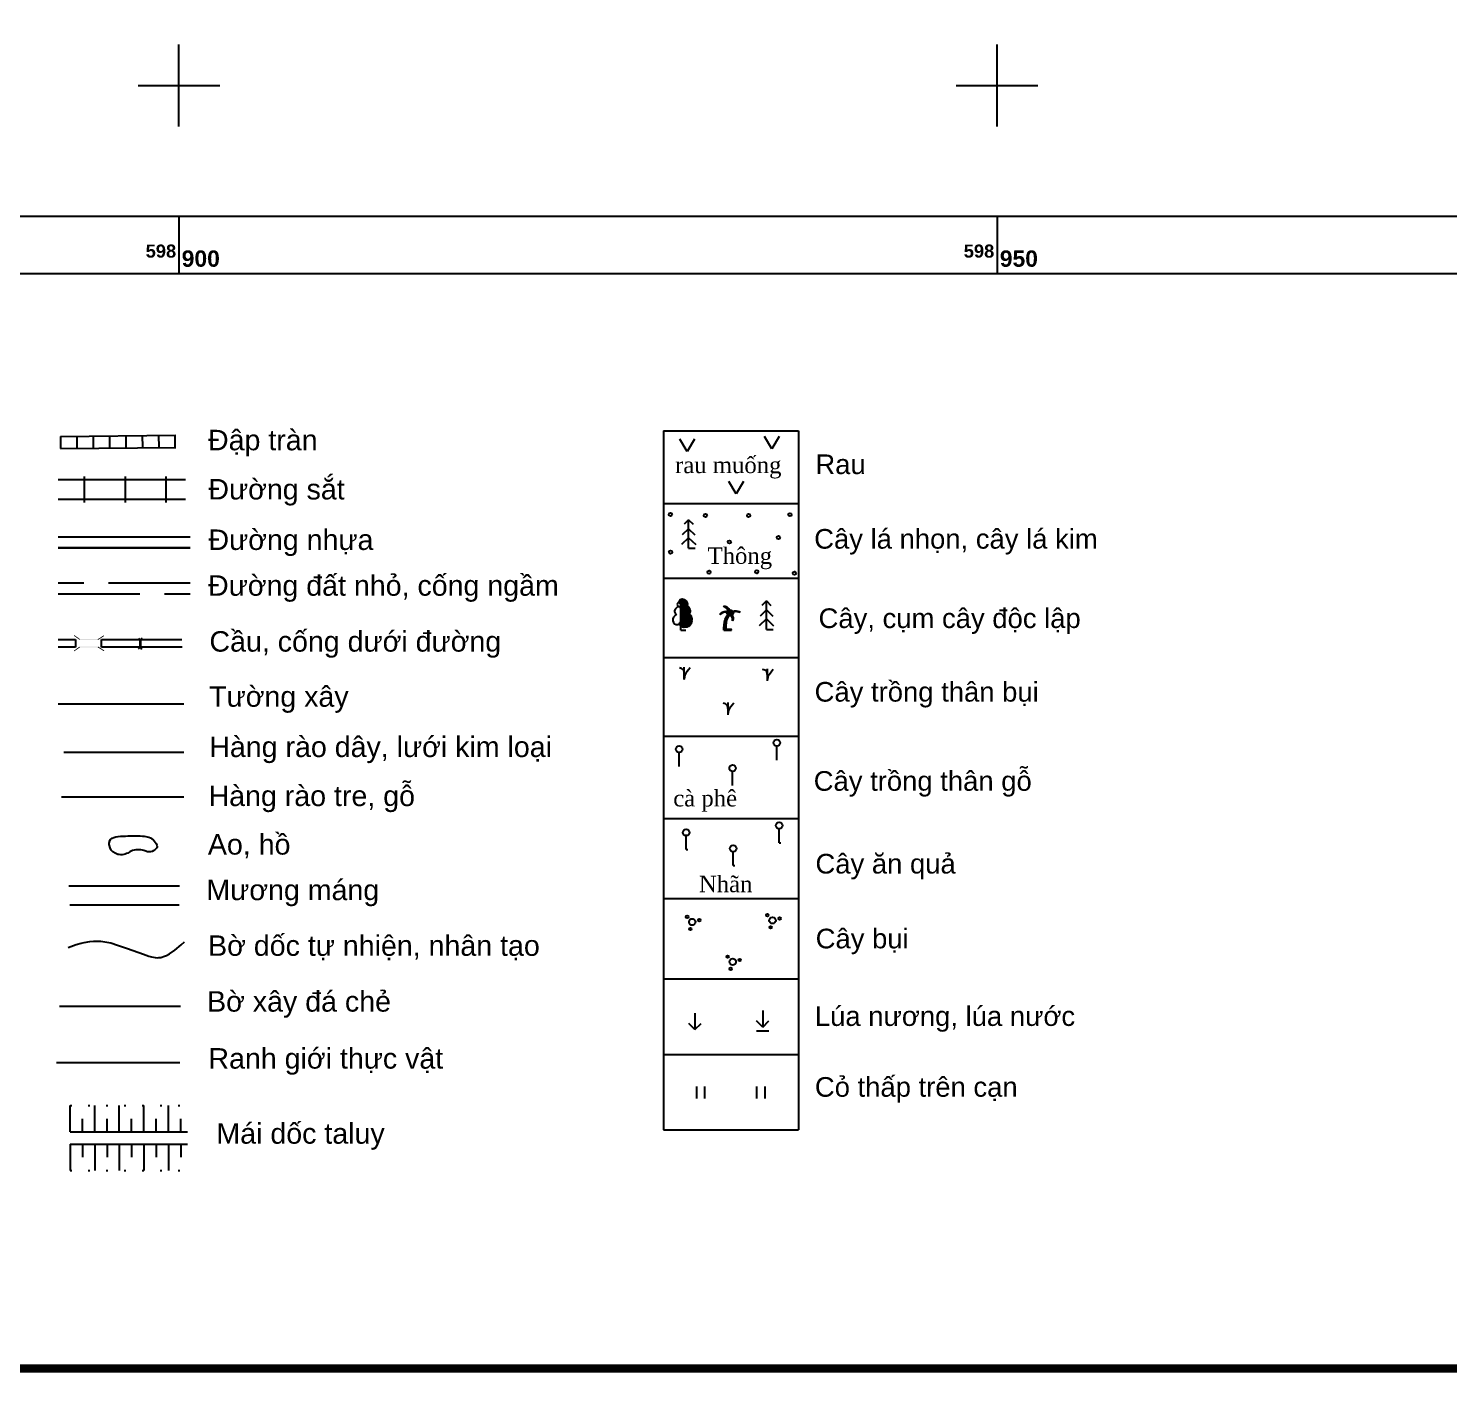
# Model space of a CAD drawing. Header units: millimetres. Extents: x 598805 to 599216, y 1190821 to 1191401.
# Drawn here: x 598890.8 to 598977.6, y 1190821.4 to 1190903.5 of the extents above; entities that cross this region are included whole.
import ezdxf
from ezdxf.enums import TextEntityAlignment as Align

# ---------------------------------------------------------------- set-up
doc = ezdxf.new("R2010")
doc.units = ezdxf.units.MM
doc.header["$PDMODE"] = 32
doc.header["$PDSIZE"] = 0.35
for name, pattern in [('DUONG_MON_1', [6.5, 5, -1.5]), ('GACH2', [3, 2, -1]), ('RANH_KHU_DAT', [1, 0, -1, 0])]:
    doc.linetypes.add(name, pattern=pattern)
for name, color, linetype in [('AO', 4, 'DUONG_BO_DAT'), ('BE CHIM', 62, 'GACH2'), ('BO DAT', 240, 'DUONG_BO_DAT'), ('BO_DA', 15, 'BO_DA'), ('CHAN TALUY DAT', 240, 'RANH_KHU_DAT'), ('DINH TALUY DAT', 240, 'Continuous'), ('Docao', 22, 'Continuous'), ('DUONG DAT', 53, 'DUONG_MON_1'), ('DUONG NHUA', 221, 'Continuous'), ('hl', 5, 'Continuous'), ('K_THUCVAT', 3, 'Continuous'), ('KHUNG BAN DO', 5, 'Continuous'), ('KTN', 7, 'Continuous'), ('MUONG DAT', 170, 'MUONG_DAT'), ('RANH THUC VAT', 3, 'RANH_THUC_VAT'), ('RAO CAY', 3, 'RAO_KEM_TRE_GO'), ('RAO KEM', 20, 'RAO_KEM_SAT_1'), ('TALUY_DAT', 240, 'Continuous'), ('TUONG XAY', 51, 'TUONG_XAY_GACH_DA_NTL_THUAN_1')]:
    doc.layers.add(name, color=color, linetype=linetype)
doc.styles.add('Arial', font='arialbd.ttf')
doc.styles.add('HELVETICA', font='arial.ttf')
doc.styles.add('TIMES', font='times.ttf')
doc.linetypes.add('BO_DA', pattern='A,1.25,[130,ltypeshp.shx,S=0.2,R=0,X=0,Y=0.2],0.2,[130,ltypeshp.shx,S=0.2,R=90,X=0,Y=0.4],0.2,[130,ltypeshp.shx,S=0.2,R=0,X=0,Y=0.2],1.25', length=2.9)
doc.linetypes.add('DUONG_BO_DAT', pattern='A,0.01,[130,ltypeshp.shx,S=0.25,R=0,X=0,Y=0.25],0.1,[130,ltypeshp.shx,S=0.25,R=0,X=0,Y=0.25],1.4', length=1.51)
doc.linetypes.add('MUONG_DAT', pattern='A,0.75,[130,ltypeshp.shx,S=0.25,R=0,X=0,Y=0.25],0.75', length=1.5)
doc.linetypes.add('RANH_THUC_VAT', pattern='A,0,[133,ltypeshp.shx,S=0.1,R=0,X=-0.1,Y=0],-1.2', length=1.2)
doc.linetypes.add('RAO_KEM_SAT_1', pattern='A,3,[130,ltypeshp.shx,S=0.56,R=45,X=0,Y=0],0.1,[130,ltypeshp.shx,S=0.56,R=135,X=-0.1,Y=0],3', length=6.1)
doc.linetypes.add('RAO_KEM_TRE_GO', pattern='A,3.5,[130,ltypeshp.shx,S=0.6,R=135,X=0,Y=0.43],3.5', length=7)
doc.linetypes.add('TUONG_XAY_GACH_DA_NTL_THUAN_1', pattern='A,0.85,[130,ltypeshp.shx,S=0.25,R=0,X=0,Y=0.25],0.2,[130,ltypeshp.shx,S=0.25,R=0,X=0,Y=0.25],0.1,[130,ltypeshp.shx,S=0.1,R=90,X=-0.2,Y=0.5],0.85', length=2)

# ---------------------------------------------------------------- blocks, each defined once
blk = doc.blocks.new('*O1943')
at = {"color": 7, "linetype": 'Continuous'}
for points in [[(-20.45, 2.96), (-21.13, 2.05), (-11.82, -2.27), (-12.5, -3.41)], [(12.5, -2.27), (13.18, -3.18), (20.68, 3.41), (21.14, 2.5)], [(-12.5, -2.04), (12.96, -2.04), (-12.5, -3.18), (12.96, -3.18)]]:
    blk.add_solid(points, dxfattribs=at)
blk = doc.blocks.new('*O2044')
at = {"color": 7, "linetype": 'Continuous'}
for points in [[(-20.45, -2.95), (-21.13, -2.04), (-11.82, 2.5), (-12.5, 3.41)], [(-12.5, 2.05), (12.96, 2.05), (-12.5, 3.19), (12.96, 3.19)], [(12.5, 2.28), (13.18, 3.19), (20.68, -3.4), (21.14, -2.5)]]:
    blk.add_solid(points, dxfattribs=at)
blk = doc.blocks.new('than bui')
at = {"layer": 'BE CHIM', "color": 3, "linetype": 'ByBlock'}
blk.add_lwpolyline([(603892.18, 1193040.005), (603892.18, 1193040.755)], dxfattribs=at)
for points in [[(603892.18, 1193040.38), (603892.116, 1193040.604), (603891.887, 1193040.717)], [(603892.18, 1193040.005), (603892.234, 1193040.275), (603892.531, 1193040.732)]]:
    blk.add_spline(points, degree=3, dxfattribs=at)
blk = doc.blocks.new('COTHAP')
at = {"layer": 'K_THUCVAT'}
for points in [[(603950.267, 1193196.204), (603950.267, 1193195.454)], [(603950.767, 1193196.204), (603950.767, 1193195.454)]]:
    blk.add_lwpolyline(points, dxfattribs=at)
blk = doc.blocks.new('caybui')
at = {"layer": 'K_THUCVAT'}
for centre, radius in [((598933.533, 1190846.768), 0.075), ((598933.845, 1190846.452), 0.2), ((598934.274, 1190846.564), 0.075), ((598933.727, 1190846.024), 0.075)]:
    blk.add_circle(centre, radius, dxfattribs=at)

msp = doc.modelspace()

# ---------------------------------------------------------------- linework, layer by layer
for p, q in [((598892.754, 1190878.56), (598899.794, 1190878.63)), ((598892.754, 1190878.56), (598892.764, 1190877.82)), ((598893.754, 1190878.58), (598893.764, 1190877.82)), ((598894.754, 1190878.59), (598894.764, 1190877.84)), ((598895.754, 1190878.6), (598895.764, 1190877.85)), ((598896.754, 1190878.62), (598896.764, 1190877.86)), ((598897.754, 1190878.63), (598897.764, 1190877.88)), ((598898.754, 1190878.64), (598898.764, 1190877.89)), ((598899.754, 1190878.65), (598899.754, 1190877.9)), ((598929.612, 1190878.898), (598937.872, 1190878.898)), ((598929.612, 1190878.898), (598929.612, 1190836.178)), ((598937.872, 1190878.898), (598937.872, 1190836.178)), ((598892.764, 1190877.82), (598899.814, 1190877.88)), ((598894.208, 1190876.118), (598894.208, 1190874.518)), ((598896.708, 1190876.118), (598896.708, 1190874.518)), ((598899.208, 1190876.118), (598899.208, 1190874.518)), ((598892.619, 1190875.918), (598900.409, 1190875.918)), ((598892.619, 1190874.718), (598900.409, 1190874.718)), ((598929.612, 1190874.458), (598937.872, 1190874.458)), ((598929.612, 1190869.898), (598937.872, 1190869.898)), ((598892.619, 1190866.139), (598893.677, 1190866.142)), ((598893.677, 1190865.672), (598892.619, 1190865.672)), ((598893.677, 1190866.142), (598893.677, 1190865.672)), ((598895.277, 1190866.142), (598900.185, 1190866.142)), ((598895.277, 1190865.682), (598895.277, 1190866.142)), ((598900.205, 1190865.682), (598895.277, 1190865.682)), ((598929.612, 1190865.048), (598937.872, 1190865.048)), ((598929.612, 1190860.238), (598937.872, 1190860.238)), ((598929.612, 1190855.208), (598937.872, 1190855.208)), ((598929.612, 1190850.318), (598937.872, 1190850.318)), ((598929.612, 1190845.418), (598937.872, 1190845.418)), ((598929.612, 1190840.798), (598937.872, 1190840.798)), ((598929.612, 1190836.178), (598937.872, 1190836.178))]:
    msp.add_line(p, q)
at = {"color": 4}
for p, q in [((598935.681, 1190843.47), (598935.681, 1190842.47)), ((598935.681, 1190842.47), (598935.306, 1190842.845)), ((598936.056, 1190842.22), (598935.306, 1190842.22)), ((598935.681, 1190842.47), (598936.056, 1190842.845))]:
    msp.add_line(p, q, dxfattribs=at)
at = {"color": 5, "lineweight": 30, "const_width": 0.5}
msp.add_lwpolyline([(598805.576, 1190821.602), (599211.076, 1190821.602), (599211.076, 1191401.102), (598805.576, 1191401.102)], close=True, dxfattribs=at)
for points in [[(598810.5, 1191326.5), (599206.5, 1191326.5), (599206.5, 1190888.5), (598810.5, 1190888.5)], [(598814, 1191323), (599203, 1191323), (599203, 1190892), (598814, 1190892)]]:
    msp.add_lwpolyline(points, close=True)
for points in [[(598897.521, 1190866.24), (598897.613, 1190866.156), (598897.607, 1190865.66), (598897.519, 1190865.57)], [(598897.753, 1190866.237), (598897.66, 1190866.156), (598897.653, 1190865.66), (598897.739, 1190865.568)]]:
    msp.add_lwpolyline(points)
at = {"layer": 'AO', "start_tangent": (-0.610108, 0.792318), "end_tangent": (-0.610108, 0.792318)}
msp.add_spline([(598898.481, 1190853.85), (598897.771, 1190854.141), (598896.732, 1190854.141), (598895.766, 1190853.831), (598895.748, 1190853.558), (598896.094, 1190853.085), (598896.805, 1190853.067), (598897.078, 1190853.212), (598897.862, 1190853.249), (598898.08, 1190853.176), (598898.463, 1190853.249), (598898.664, 1190853.485), (598898.481, 1190853.85)], degree=3, dxfattribs=at)
at = {"layer": 'BO DAT'}
msp.add_lwpolyline([(598893.241, 1190847.334), (598893.723, 1190847.51), (598894.017, 1190847.594), (598894.203, 1190847.638), (598894.548, 1190847.696), (598894.787, 1190847.718), (598894.938, 1190847.723), (598895.22, 1190847.713), (598895.352, 1190847.7), (598895.6, 1190847.659), (598895.83, 1190847.605), (598896.246, 1190847.477), (598896.862, 1190847.265), (598897.826, 1190846.914), (598898.163, 1190846.795), (598898.319, 1190846.75), (598898.545, 1190846.71), (598898.697, 1190846.704), (598898.773, 1190846.709), (598898.891, 1190846.727), (598899.113, 1190846.792), (598899.232, 1190846.844), (598899.425, 1190846.948), (598899.751, 1190847.169), (598900.134, 1190847.481), (598900.351, 1190847.674)], dxfattribs=at)
at = {"layer": 'BO_DA'}
msp.add_lwpolyline([(598892.709, 1190843.741), (598900.105, 1190843.741)], dxfattribs=at)
at = {"layer": 'CHAN TALUY DAT'}
for points in [[(598893.355, 1190837.67), (598900.51, 1190837.67)], [(598893.355, 1190833.71), (598900.51, 1190833.71)]]:
    msp.add_lwpolyline(points, dxfattribs=at)
at = {"layer": 'DINH TALUY DAT'}
for points in [[(598893.357, 1190836.063), (598900.526, 1190836.063)], [(598893.357, 1190835.313), (598900.526, 1190835.313)]]:
    msp.add_lwpolyline(points, dxfattribs=at)
at = {"layer": 'DUONG DAT'}
for p, q in [((598900.688, 1190869.586), (598892.619, 1190869.586)), ((598892.619, 1190868.936), (598900.688, 1190868.936))]:
    msp.add_line(p, q, dxfattribs=at)
at = {"layer": 'DUONG NHUA'}
for p, q in [((598900.688, 1190872.395), (598892.619, 1190872.395)), ((598900.688, 1190872.395), (598892.619, 1190872.395)), ((598892.619, 1190871.745), (598900.688, 1190871.745)), ((598900.688, 1190871.745), (598892.619, 1190871.745))]:
    msp.add_line(p, q, dxfattribs=at)
at = {"layer": 'hl'}
for p, q in [((598900, 1190897.5), (598900, 1190902.5)), ((598950, 1190897.5), (598950, 1190902.5)), ((598897.5, 1190900), (598902.5, 1190900)), ((598947.5, 1190900), (598952.5, 1190900))]:
    msp.add_line(p, q, dxfattribs=at)
at = {"layer": 'K_THUCVAT'}
for p, q in [((598931.064, 1190877.645), (598930.614, 1190878.395)), ((598931.514, 1190878.395), (598931.064, 1190877.645)), ((598936.239, 1190877.804), (598935.789, 1190878.554)), ((598936.689, 1190878.554), (598936.239, 1190877.804)), ((598934.049, 1190875.06), (598933.599, 1190875.81)), ((598934.499, 1190875.81), (598934.049, 1190875.06)), ((598930.467, 1190868.347), (598930.454, 1190868.301)), ((598930.454, 1190868.301), (598930.467, 1190868.235)), ((598930.554, 1190868.155), (598930.461, 1190868.122)), ((598930.494, 1190868.394), (598930.467, 1190868.347)), ((598930.467, 1190868.235), (598930.501, 1190868.189)), ((598930.54, 1190868.427), (598930.494, 1190868.394)), ((598930.501, 1190868.189), (598930.554, 1190868.155)), ((598930.606, 1190868.46), (598930.54, 1190868.427)), ((598930.682, 1190868.469), (598930.606, 1190868.46)), ((598930.682, 1190866.719), (598930.682, 1190868.469)), ((598930.682, 1190868.469), (598930.758, 1190868.46)), ((598930.682, 1190866.719), (598930.682, 1190868.469)), ((598930.682, 1190868.452), (598930.698, 1190868.467)), ((598930.682, 1190868.39), (598930.753, 1190868.46)), ((598930.897, 1190868.237), (598930.682, 1190868.452)), ((598930.682, 1190868.328), (598930.795, 1190868.441)), ((598930.682, 1190868.266), (598930.835, 1190868.419)), ((598930.682, 1190868.204), (598930.871, 1190868.393)), ((598930.872, 1190868.2), (598930.682, 1190868.39)), ((598930.682, 1190868.142), (598930.893, 1190868.353)), ((598930.838, 1190868.172), (598930.682, 1190868.328)), ((598930.682, 1190868.08), (598930.908, 1190868.307)), ((598931.069, 1190867.879), (598930.682, 1190868.266)), ((598931.065, 1190867.821), (598930.682, 1190868.204)), ((598930.682, 1190868.019), (598930.817, 1190868.153)), ((598930.907, 1190868.288), (598930.733, 1190868.463)), ((598930.758, 1190868.46), (598930.824, 1190868.427)), ((598930.864, 1190868.189), (598930.811, 1190868.155)), ((598930.811, 1190868.155), (598930.903, 1190868.122)), ((598930.824, 1190868.427), (598930.87, 1190868.394)), ((598930.833, 1190868.169), (598930.893, 1190868.229)), ((598930.879, 1190868.379), (598930.848, 1190868.41)), ((598930.897, 1190868.235), (598930.864, 1190868.189)), ((598930.87, 1190868.394), (598930.897, 1190868.347)), ((598930.897, 1190868.347), (598930.91, 1190868.301)), ((598930.91, 1190868.301), (598930.897, 1190868.235)), ((598933.278, 1190868.193), (598933.395, 1190868.184)), ((598933.353, 1190868.143), (598933.278, 1190868.193)), ((598933.338, 1190868.153), (598933.3, 1190868.191)), ((598933.308, 1190868.173), (598933.324, 1190868.189)), ((598933.348, 1190868.146), (598933.386, 1190868.185)), ((598933.674, 1190867.883), (598933.371, 1190868.186)), ((598933.385, 1190868.117), (598933.437, 1190868.169)), ((598933.395, 1190868.184), (598933.487, 1190868.151)), ((598933.422, 1190868.088), (598933.485, 1190868.151)), ((598933.627, 1190867.996), (598933.464, 1190868.159)), ((598933.487, 1190868.151), (598933.595, 1190868.051)), ((598930.222, 1190867.52), (598930.183, 1190867.414)), ((598930.183, 1190867.414), (598930.189, 1190867.289)), ((598930.189, 1190867.289), (598930.222, 1190867.183)), ((598930.282, 1190867.573), (598930.222, 1190867.52)), ((598930.335, 1190867.613), (598930.282, 1190867.573)), ((598930.328, 1190868.003), (598930.295, 1190867.897)), ((598930.295, 1190867.897), (598930.295, 1190867.831)), ((598930.295, 1190867.831), (598930.342, 1190867.719)), ((598930.361, 1190868.05), (598930.328, 1190868.003)), ((598930.388, 1190867.639), (598930.335, 1190867.613)), ((598930.342, 1190867.719), (598930.388, 1190867.639)), ((598930.461, 1190868.122), (598930.361, 1190868.05)), ((598931.047, 1190867.778), (598930.682, 1190868.142)), ((598930.682, 1190867.957), (598930.862, 1190868.137)), ((598930.682, 1190867.895), (598930.907, 1190868.12)), ((598930.682, 1190867.833), (598930.943, 1190868.094)), ((598931.029, 1190867.734), (598930.682, 1190868.08)), ((598930.682, 1190867.771), (598930.978, 1190868.067)), ((598930.682, 1190867.709), (598931.011, 1190868.038)), ((598931.008, 1190867.693), (598930.682, 1190868.019)), ((598930.682, 1190867.647), (598931.036, 1190868.002)), ((598930.985, 1190867.654), (598930.682, 1190867.957)), ((598930.682, 1190867.585), (598931.051, 1190867.954)), ((598930.682, 1190867.524), (598931.066, 1190867.907)), ((598931.18, 1190867.396), (598930.682, 1190867.895)), ((598930.682, 1190867.462), (598931.069, 1190867.849)), ((598931.177, 1190867.338), (598930.682, 1190867.833)), ((598931.172, 1190867.281), (598930.682, 1190867.771)), ((598930.682, 1190867.4), (598931.038, 1190867.755)), ((598931.158, 1190867.234), (598930.682, 1190867.709)), ((598931.143, 1190867.187), (598930.682, 1190867.647)), ((598930.682, 1190867.338), (598930.981, 1190867.637)), ((598930.682, 1190867.276), (598931.022, 1190867.616)), ((598930.682, 1190867.214), (598931.059, 1190867.591)), ((598931.116, 1190867.152), (598930.682, 1190867.585)), ((598930.682, 1190867.152), (598931.093, 1190867.563)), ((598931.088, 1190867.118), (598930.682, 1190867.524)), ((598931.049, 1190867.095), (598930.682, 1190867.462)), ((598931.003, 1190867.079), (598930.682, 1190867.4)), ((598930.951, 1190867.069), (598930.682, 1190867.338)), ((598930.893, 1190867.065), (598930.682, 1190867.276)), ((598930.718, 1190867.127), (598931.126, 1190867.534)), ((598930.761, 1190867.108), (598931.15, 1190867.497)), ((598930.804, 1190867.089), (598931.167, 1190867.452)), ((598930.848, 1190867.07), (598931.181, 1190867.404)), ((598931.049, 1190867.961), (598930.879, 1190868.131)), ((598930.903, 1190868.122), (598931.003, 1190868.05)), ((598930.905, 1190867.066), (598931.177, 1190867.338)), ((598931.023, 1190867.719), (598930.976, 1190867.639)), ((598930.976, 1190867.639), (598931.029, 1190867.613)), ((598931.003, 1190868.05), (598931.036, 1190868.003)), ((598931.069, 1190867.831), (598931.023, 1190867.719)), ((598931.156, 1190867.483), (598931.023, 1190867.616)), ((598931.029, 1190867.613), (598931.082, 1190867.573)), ((598931.036, 1190868.003), (598931.069, 1190867.897)), ((598931.069, 1190867.897), (598931.069, 1190867.831)), ((598931.082, 1190867.573), (598931.142, 1190867.52)), ((598931.142, 1190867.52), (598931.181, 1190867.414)), ((598931.175, 1190867.289), (598931.142, 1190867.183)), ((598931.181, 1190867.414), (598931.175, 1190867.289)), ((598933.054, 1190867.676), (598933.124, 1190867.746)), ((598933.17, 1190867.746), (598933.054, 1190867.676)), ((598933.073, 1190867.688), (598933.07, 1190867.692)), ((598933.115, 1190867.713), (598933.103, 1190867.725)), ((598933.11, 1190867.71), (598933.22, 1190867.82)), ((598933.124, 1190867.746), (598933.211, 1190867.816)), ((598933.156, 1190867.738), (598933.137, 1190867.757)), ((598933.24, 1190867.781), (598933.17, 1190867.746)), ((598933.2, 1190867.761), (598933.174, 1190867.786)), ((598933.211, 1190867.816), (598933.316, 1190867.862)), ((598933.244, 1190867.782), (598933.211, 1190867.816)), ((598933.328, 1190867.81), (598933.24, 1190867.781)), ((598933.251, 1190867.785), (598933.331, 1190867.864)), ((598933.294, 1190867.799), (598933.257, 1190867.836)), ((598933.347, 1190867.812), (598933.303, 1190867.856)), ((598933.316, 1190867.862), (598933.421, 1190867.874)), ((598933.386, 1190867.816), (598933.328, 1190867.81)), ((598933.34, 1190867.214), (598933.384, 1190867.388)), ((598933.34, 1190867.21), (598933.477, 1190867.348)), ((598933.345, 1190867.812), (598933.405, 1190867.872)), ((598933.437, 1190868.076), (598933.353, 1190868.143)), ((598933.415, 1190867.811), (598933.358, 1190867.867)), ((598933.361, 1190867.298), (598933.535, 1190867.472)), ((598933.452, 1190867.243), (598933.368, 1190867.327)), ((598933.463, 1190867.298), (598933.382, 1190867.38)), ((598933.383, 1190867.386), (598933.611, 1190867.614)), ((598933.384, 1190867.388), (598933.46, 1190867.54)), ((598933.45, 1190867.804), (598933.386, 1190867.816)), ((598933.478, 1190867.35), (598933.402, 1190867.425)), ((598933.411, 1190867.811), (598933.463, 1190867.864)), ((598933.585, 1190867.707), (598933.418, 1190867.874)), ((598933.421, 1190867.874), (598933.497, 1190867.857)), ((598933.499, 1190867.395), (598933.424, 1190867.469)), ((598933.495, 1190868.017), (598933.437, 1190868.076)), ((598933.471, 1190867.333), (598933.438, 1190867.17)), ((598933.52, 1190867.44), (598933.447, 1190867.514)), ((598933.449, 1190867.518), (598933.692, 1190867.761)), ((598933.497, 1190867.781), (598933.45, 1190867.804)), ((598933.456, 1190868.056), (598933.52, 1190868.12)), ((598933.46, 1190867.54), (598933.568, 1190867.692)), ((598933.463, 1190867.798), (598933.512, 1190867.847)), ((598933.541, 1190867.485), (598933.471, 1190867.556)), ((598933.547, 1190867.496), (598933.471, 1190867.333)), ((598933.49, 1190868.023), (598933.555, 1190868.088)), ((598933.545, 1190867.951), (598933.495, 1190868.017)), ((598933.497, 1190867.857), (598933.561, 1190867.816)), ((598933.537, 1190867.752), (598933.497, 1190867.781)), ((598933.564, 1190867.529), (598933.499, 1190867.594)), ((598933.506, 1190867.774), (598933.553, 1190867.821)), ((598933.62, 1190867.738), (598933.51, 1190867.848)), ((598933.519, 1190867.986), (598933.589, 1190868.056)), ((598933.588, 1190867.571), (598933.526, 1190867.633)), ((598933.58, 1190867.703), (598933.537, 1190867.752)), ((598933.543, 1190867.745), (598933.586, 1190867.788)), ((598933.587, 1190867.859), (598933.545, 1190867.951)), ((598933.547, 1190867.947), (598933.615, 1190868.016)), ((598933.612, 1190867.616), (598933.547, 1190867.496)), ((598933.679, 1190867.811), (598933.549, 1190867.941)), ((598933.611, 1190867.614), (598933.554, 1190867.672)), ((598933.561, 1190867.816), (598933.626, 1190867.744)), ((598933.567, 1190867.902), (598933.64, 1190867.974)), ((598933.568, 1190867.692), (598933.677, 1190867.79)), ((598933.574, 1190867.71), (598933.618, 1190867.753)), ((598933.626, 1190867.744), (598933.58, 1190867.703)), ((598933.641, 1190867.651), (598933.585, 1190867.707)), ((598933.622, 1190867.755), (598933.587, 1190867.859)), ((598933.588, 1190867.856), (598933.66, 1190867.928)), ((598933.595, 1190868.051), (598933.653, 1190867.951)), ((598933.653, 1190867.771), (598933.597, 1190867.827)), ((598933.604, 1190867.806), (598933.675, 1190867.877)), ((598933.721, 1190867.746), (598933.612, 1190867.616)), ((598933.671, 1190867.687), (598933.62, 1190867.738)), ((598933.621, 1190867.757), (598933.679, 1190867.815)), ((598933.68, 1190867.786), (598933.622, 1190867.755)), ((598933.625, 1190867.822), (598933.776, 1190867.686)), ((598933.653, 1190867.951), (598933.678, 1190867.867)), ((598933.701, 1190867.723), (598933.655, 1190867.77)), ((598933.716, 1190867.644), (598933.67, 1190867.685)), ((598933.674, 1190867.681), (598933.72, 1190867.745)), ((598933.698, 1190867.66), (598933.675, 1190867.683)), ((598933.676, 1190867.789), (598933.771, 1190867.845)), ((598933.716, 1190867.751), (598933.676, 1190867.789)), ((598933.676, 1190867.679), (598933.727, 1190867.73)), ((598933.677, 1190867.79), (598933.721, 1190867.746)), ((598933.678, 1190867.867), (598933.68, 1190867.786)), ((598933.734, 1190867.756), (598933.692, 1190867.798)), ((598933.699, 1190867.768), (598933.778, 1190867.847)), ((598933.843, 1190867.581), (598933.703, 1190867.721)), ((598933.711, 1190867.648), (598933.762, 1190867.699)), ((598933.749, 1190867.761), (598933.716, 1190867.751)), ((598933.755, 1190867.594), (598933.716, 1190867.644)), ((598933.721, 1190867.752), (598933.788, 1190867.672)), ((598933.872, 1190867.486), (598933.722, 1190867.636)), ((598933.777, 1190867.78), (598933.734, 1190867.823)), ((598933.741, 1190867.612), (598933.794, 1190867.664)), ((598933.799, 1190867.794), (598933.749, 1190867.761)), ((598933.794, 1190867.533), (598933.755, 1190867.594)), ((598933.768, 1190867.573), (598933.821, 1190867.625)), ((598933.771, 1190867.845), (598933.86, 1190867.878)), ((598933.776, 1190867.779), (598933.878, 1190867.881)), ((598933.821, 1190867.802), (598933.777, 1190867.847)), ((598933.788, 1190867.672), (598933.827, 1190867.616)), ((598933.794, 1190867.532), (598933.843, 1190867.581)), ((598933.827, 1190867.46), (598933.794, 1190867.533)), ((598933.877, 1190867.822), (598933.799, 1190867.794)), ((598933.815, 1190867.487), (598933.862, 1190867.534)), ((598933.872, 1190867.42), (598933.823, 1190867.468)), ((598933.87, 1190867.82), (598933.825, 1190867.865)), ((598933.827, 1190867.616), (598933.86, 1190867.544)), ((598933.833, 1190867.383), (598933.827, 1190867.46)), ((598933.829, 1190867.434), (598933.872, 1190867.477)), ((598933.863, 1190867.363), (598933.832, 1190867.394)), ((598933.833, 1190867.372), (598933.871, 1190867.41)), ((598933.833, 1190867.282), (598933.833, 1190867.383)), ((598933.86, 1190867.349), (598933.833, 1190867.282)), ((598933.846, 1190867.313), (598933.833, 1190867.326)), ((598933.833, 1190867.305), (598933.849, 1190867.322)), ((598933.86, 1190867.878), (598933.955, 1190867.895)), ((598933.86, 1190867.544), (598933.872, 1190867.488)), ((598933.872, 1190867.416), (598933.86, 1190867.349)), ((598933.872, 1190867.488), (598933.872, 1190867.416)), ((598933.921, 1190867.835), (598933.875, 1190867.881)), ((598933.955, 1190867.845), (598933.877, 1190867.822)), ((598933.889, 1190867.826), (598933.958, 1190867.895)), ((598933.976, 1190867.846), (598933.932, 1190867.89)), ((598933.955, 1190867.895), (598934.055, 1190867.895)), ((598934.039, 1190867.85), (598933.955, 1190867.845)), ((598933.975, 1190867.846), (598934.024, 1190867.895)), ((598934.038, 1190867.85), (598933.994, 1190867.895)), ((598934.122, 1190867.845), (598934.039, 1190867.85)), ((598934.045, 1190867.85), (598934.089, 1190867.893)), ((598934.055, 1190867.895), (598934.15, 1190867.889)), ((598934.109, 1190867.845), (598934.06, 1190867.894)), ((598934.108, 1190867.846), (598934.151, 1190867.889)), ((598934.189, 1190867.833), (598934.122, 1190867.845)), ((598934.187, 1190867.834), (598934.131, 1190867.89)), ((598934.15, 1190867.889), (598934.228, 1190867.856)), ((598934.166, 1190867.837), (598934.197, 1190867.869)), ((598934.295, 1190867.806), (598934.189, 1190867.833)), ((598934.22, 1190867.825), (598934.241, 1190867.846)), ((598934.228, 1190867.856), (598934.295, 1190867.806)), ((598934.277, 1190867.81), (598934.242, 1190867.845)), ((598934.272, 1190867.811), (598934.279, 1190867.818)), ((598930.222, 1190867.183), (598930.289, 1190867.103)), ((598930.289, 1190867.103), (598930.388, 1190867.07)), ((598930.388, 1190867.07), (598930.501, 1190867.064)), ((598930.501, 1190867.064), (598930.593, 1190867.103)), ((598930.593, 1190867.103), (598930.682, 1190867.143)), ((598930.809, 1190867.087), (598930.682, 1190867.214)), ((598930.699, 1190867.136), (598930.682, 1190867.152)), ((598930.771, 1190867.103), (598930.682, 1190867.143)), ((598930.682, 1190866.719), (598930.982, 1190866.719)), ((598930.864, 1190867.064), (598930.771, 1190867.103)), ((598930.976, 1190867.07), (598930.864, 1190867.064)), ((598930.971, 1190867.07), (598931.168, 1190867.267)), ((598931.075, 1190867.103), (598930.976, 1190867.07)), ((598931.062, 1190867.099), (598931.122, 1190867.159)), ((598931.142, 1190867.183), (598931.075, 1190867.103)), ((598933.307, 1190866.855), (598933.318, 1190867.029)), ((598933.313, 1190866.719), (598933.307, 1190866.855)), ((598933.308, 1190866.847), (598933.416, 1190866.955)), ((598933.416, 1190866.749), (598933.308, 1190866.857)), ((598933.31, 1190866.783), (598933.416, 1190866.889)), ((598933.37, 1190866.729), (598933.31, 1190866.788)), ((598933.311, 1190866.917), (598933.42, 1190867.025)), ((598933.416, 1190866.815), (598933.311, 1190866.92)), ((598933.765, 1190866.768), (598933.311, 1190866.768)), ((598933.311, 1190866.768), (598933.313, 1190866.721)), ((598933.313, 1190866.721), (598933.765, 1190866.721)), ((598933.313, 1190866.719), (598933.663, 1190866.719)), ((598933.416, 1190866.881), (598933.315, 1190866.982)), ((598933.316, 1190866.987), (598933.429, 1190867.101)), ((598933.318, 1190867.029), (598933.34, 1190867.214)), ((598933.416, 1190866.947), (598933.32, 1190867.044)), ((598933.322, 1190867.06), (598933.439, 1190867.177)), ((598933.322, 1190866.728), (598933.416, 1190866.823)), ((598933.418, 1190867.012), (598933.327, 1190867.103)), ((598933.331, 1190867.135), (598933.456, 1190867.26)), ((598933.425, 1190867.071), (598933.334, 1190867.162)), ((598933.433, 1190867.13), (598933.342, 1190867.221)), ((598933.441, 1190867.187), (598933.355, 1190867.274)), ((598933.389, 1190866.729), (598933.416, 1190866.756)), ((598933.438, 1190867.17), (598933.416, 1190866.996)), ((598933.416, 1190866.996), (598933.416, 1190866.844)), ((598933.416, 1190866.844), (598933.416, 1190866.719)), ((598933.416, 1190866.756), (598933.428, 1190866.768)), ((598933.443, 1190866.721), (598933.416, 1190866.749)), ((598933.448, 1190866.721), (598933.494, 1190866.768)), ((598933.51, 1190866.721), (598933.463, 1190866.768)), ((598933.514, 1190866.721), (598933.56, 1190866.768)), ((598933.576, 1190866.721), (598933.529, 1190866.768)), ((598933.58, 1190866.721), (598933.627, 1190866.768)), ((598933.642, 1190866.721), (598933.596, 1190866.768)), ((598933.646, 1190866.721), (598933.693, 1190866.768)), ((598933.708, 1190866.721), (598933.662, 1190866.768)), ((598933.713, 1190866.721), (598933.759, 1190866.768)), ((598933.765, 1190866.732), (598933.728, 1190866.768)), ((598933.765, 1190866.721), (598933.765, 1190866.768)), ((598936.541, 1190858.779), (598936.541, 1190859.629)), ((598930.578, 1190858.393), (598930.578, 1190859.243)), ((598933.84, 1190857.237), (598933.84, 1190858.087)), ((598936.685, 1190853.734), (598936.685, 1190854.584)), ((598930.999, 1190853.312), (598930.999, 1190854.162)), ((598936.685, 1190853.734), (598936.785, 1190853.734)), ((598930.999, 1190853.312), (598931.099, 1190853.312)), ((598933.875, 1190852.33), (598933.875, 1190853.18)), ((598933.875, 1190852.33), (598933.975, 1190852.33)), ((598931.534, 1190843.308), (598931.534, 1190842.308)), ((598931.534, 1190842.308), (598931.159, 1190842.683)), ((598931.534, 1190842.308), (598931.909, 1190842.683))]:
    msp.add_line(p, q, dxfattribs=at)
for points in [[(598931.147, 1190873.47), (598930.873, 1190873.196)], [(598931.147, 1190871.72), (598931.147, 1190873.47)], [(598931.147, 1190873.47), (598931.422, 1190873.196)], [(598931.147, 1190872.92), (598930.767, 1190872.54)], [(598931.147, 1190872.92), (598931.527, 1190872.54)], [(598931.147, 1190872.37), (598930.711, 1190871.945)], [(598931.147, 1190872.37), (598931.583, 1190871.945)], [(598931.147, 1190871.72), (598931.547, 1190871.72)], [(598935.909, 1190868.504), (598935.634, 1190868.23)], [(598935.909, 1190866.754), (598935.909, 1190868.504)], [(598935.909, 1190868.504), (598936.183, 1190868.23)], [(598935.909, 1190867.404), (598935.472, 1190866.979)], [(598935.909, 1190867.954), (598935.528, 1190867.575)], [(598935.909, 1190867.954), (598936.289, 1190867.575)], [(598935.909, 1190867.404), (598936.345, 1190866.979)], [(598935.909, 1190866.754), (598936.309, 1190866.754)]]:
    msp.add_lwpolyline(points, dxfattribs=at)
for centre, radius in [((598930.039, 1190873.789), 0.1), ((598932.178, 1190873.733), 0.1), ((598934.82, 1190873.729), 0.1), ((598937.338, 1190873.777), 0.1), ((598933.648, 1190872.107), 0.1), ((598936.638, 1190872.377), 0.1), ((598930.052, 1190871.49), 0.1), ((598932.398, 1190870.258), 0.1), ((598935.318, 1190870.285), 0.1), ((598937.619, 1190870.197), 0.1), ((598930.578, 1190859.443), 0.2), ((598936.541, 1190859.829), 0.2), ((598933.84, 1190858.287), 0.2), ((598930.999, 1190854.362), 0.2), ((598936.685, 1190854.784), 0.2), ((598933.875, 1190853.38), 0.2), ((598931.063, 1190849.203), 0.075), ((598931.375, 1190848.887), 0.2), ((598931.805, 1190848.999), 0.075), ((598935.969, 1190849.303), 0.075), ((598936.281, 1190848.987), 0.2), ((598936.71, 1190849.099), 0.075), ((598931.258, 1190848.459), 0.075), ((598936.163, 1190848.559), 0.075)]:
    msp.add_circle(centre, radius, dxfattribs=at)
for p in [(598930.758, 1190868.46), (598930.811, 1190868.155), (598930.824, 1190868.427), (598930.864, 1190868.189), (598930.87, 1190868.394), (598930.897, 1190868.347), (598930.897, 1190868.235), (598930.903, 1190868.122), (598930.91, 1190868.301), (598931.003, 1190868.05), (598931.036, 1190868.003), (598930.771, 1190867.103), (598930.976, 1190867.639), (598931.023, 1190867.719), (598931.029, 1190867.613), (598931.069, 1190867.897), (598931.069, 1190867.831), (598931.075, 1190867.103), (598931.082, 1190867.573), (598931.142, 1190867.52), (598931.142, 1190867.183), (598931.175, 1190867.289), (598931.181, 1190867.414), (598933.677, 1190867.79), (598933.699, 1190867.768), (598930.864, 1190867.064), (598930.976, 1190867.07)]:
    msp.add_point(p, dxfattribs=at)
at = {"layer": 'KTN'}
for points in [[(598900, 1190892), (598900, 1190888.5)], [(598950, 1190892), (598950, 1190888.5)]]:
    msp.add_lwpolyline(points, dxfattribs=at)
at = {"layer": 'MUONG DAT'}
for points in [[(598900.045, 1190851.067), (598893.265, 1190851.067)], [(598893.328, 1190849.934), (598900.024, 1190849.934)]]:
    msp.add_lwpolyline(points, dxfattribs=at)
at = {"layer": 'RANH THUC VAT'}
msp.add_lwpolyline([(598892.524, 1190840.31), (598900.053, 1190840.31)], dxfattribs=at)
at = {"layer": 'RAO CAY'}
msp.add_lwpolyline([(598892.832, 1190856.53), (598900.308, 1190856.53)], dxfattribs=at)
at = {"layer": 'RAO KEM'}
msp.add_lwpolyline([(598892.957, 1190859.267), (598900.304, 1190859.267)], dxfattribs=at)
at = {"layer": 'TALUY_DAT'}
for p, q in [((598893.357, 1190836.063), (598893.357, 1190837.67)), ((598894.857, 1190836.063), (598894.857, 1190837.67)), ((598896.357, 1190836.063), (598896.357, 1190837.67)), ((598897.857, 1190836.063), (598897.857, 1190837.67)), ((598899.357, 1190836.063), (598899.357, 1190837.67)), ((598894.107, 1190836.063), (598894.107, 1190836.867)), ((598895.607, 1190836.063), (598895.607, 1190836.867)), ((598897.107, 1190836.063), (598897.107, 1190836.867)), ((598898.607, 1190836.063), (598898.607, 1190836.867)), ((598900.107, 1190836.063), (598900.107, 1190836.867)), ((598893.357, 1190835.313), (598893.357, 1190833.71)), ((598894.107, 1190835.313), (598894.107, 1190834.512)), ((598894.857, 1190835.313), (598894.857, 1190833.71)), ((598895.607, 1190835.313), (598895.607, 1190834.512)), ((598896.357, 1190835.313), (598896.357, 1190833.71)), ((598897.107, 1190835.313), (598897.107, 1190834.512)), ((598897.857, 1190835.313), (598897.857, 1190833.71)), ((598898.607, 1190835.313), (598898.607, 1190834.512)), ((598899.357, 1190835.313), (598899.357, 1190833.71)), ((598900.107, 1190835.313), (598900.107, 1190834.512))]:
    msp.add_line(p, q, dxfattribs=at)
at = {"layer": 'TUONG XAY'}
msp.add_line((598892.619, 1190862.225), (598900.303, 1190862.225), dxfattribs=at)

# ---------------------------------------------------------------- block references
at = {"xscale": 0.04399937600828707, "yscale": 0.04399937600828707, "rotation": 180}
for name, p in [('*O2044', (598894.507, 1190866.272)), ('*O1943', (598894.507, 1190865.572))]:
    msp.add_blockref(name, p, dxfattribs=at)
at = {"layer": 'BE CHIM', "color": 6, "linetype": 'ByBlock'}
for name, p in [('than bui', (-4961.291, -2176.3)), ('than bui', (-4956.212, -2176.392)), ('than bui', (-4958.621, -2178.462)), ('COTHAP', (-5018.643, -2357.363)), ('COTHAP', (-5014.964, -2357.363))]:
    msp.add_blockref(name, p, dxfattribs=at)
at = {"layer": 'Docao'}
msp.add_blockref('caybui', (0, 0), dxfattribs=at)

# ---------------------------------------------------------------- texts
at = {"style": 'TIMES'}
for s, p in [('rau muống', (598933.574, 1190876.703)), ('Thông', (598934.282, 1190871.138))]:
    msp.add_text(s, height=1, dxfattribs=at).set_placement(p, align=Align.MIDDLE)
for s, p in [('cà phê', (598930.212, 1190855.948)), ('Nhãn', (598931.782, 1190850.708))]:
    msp.add_text(s, height=1, dxfattribs=at).set_placement(p)
at = {"layer": 'hl', "style": 'Arial'}
for p in [(598899.831, 1190889.484), (598949.831, 1190889.484)]:
    msp.add_text('598', height=0.8, dxfattribs=at).set_placement(p, align=Align.RIGHT)
for s, p in [('900', (598900.17, 1190888.924)), ('950', (598950.17, 1190888.924))]:
    msp.add_text(s, height=1, dxfattribs=at).set_placement(p)
at = {"layer": 'KHUNG BAN DO', "color": 7, "style": 'HELVETICA'}
for s, height, p in [('Đập tràn', 1.25, (598901.778, 1190877.712)), ('Rau', 1.2, (598938.9, 1190876.256)), ('Đường sắt', 1.25, (598901.8, 1190874.707)), ('Đường nhựa', 1.25, (598901.806, 1190871.621)), ('Cây lá nhọn, cây lá kim', 1.2, (598938.826, 1190871.701)), ('Đường đất nhỏ, cống ngầm', 1.25, (598901.781, 1190868.824)), ('Cây, cụm cây độc lập', 1.2, (598939.093, 1190866.85)), ('Cầu, cống dưới đường', 1.25, (598901.866, 1190865.408)), ('Tường xây', 1.25, (598901.847, 1190862.041)), ('Cây trồng thân bụi', 1.2, (598938.852, 1190862.353)), ('Hàng rào dây, lưới kim loại', 1.25, (598901.855, 1190858.967)), ('Cây trồng thân gỗ ', 1.2, (598938.797, 1190856.905)), ('Hàng rào tre, gỗ', 1.25, (598901.811, 1190855.971)), ('Ao, hồ', 1.25, (598901.77, 1190853.006)), ('Cây ăn quả', 1.2, (598938.904, 1190851.848)), ('Mương máng', 1.25, (598901.679, 1190850.221)), ('Bờ dốc tự nhiện, nhân tạo', 1.25, (598901.783, 1190846.82)), ('Cây bụi', 1.2, (598938.917, 1190847.276)), ('Bờ xây đá chẻ', 1.25, (598901.722, 1190843.409)), ('Lúa nương, lúa nước', 1.2, (598938.867, 1190842.536)), ('Ranh giới thực vật', 1.25, (598901.804, 1190839.927)), ('Cỏ thấp trên cạn', 1.2, (598938.868, 1190838.208)), ('Mái dốc taluy', 1.25, (598902.291, 1190835.339))]:
    msp.add_text(s, height=height, dxfattribs=at).set_placement(p)

doc.saveas('drawing.dxf')
